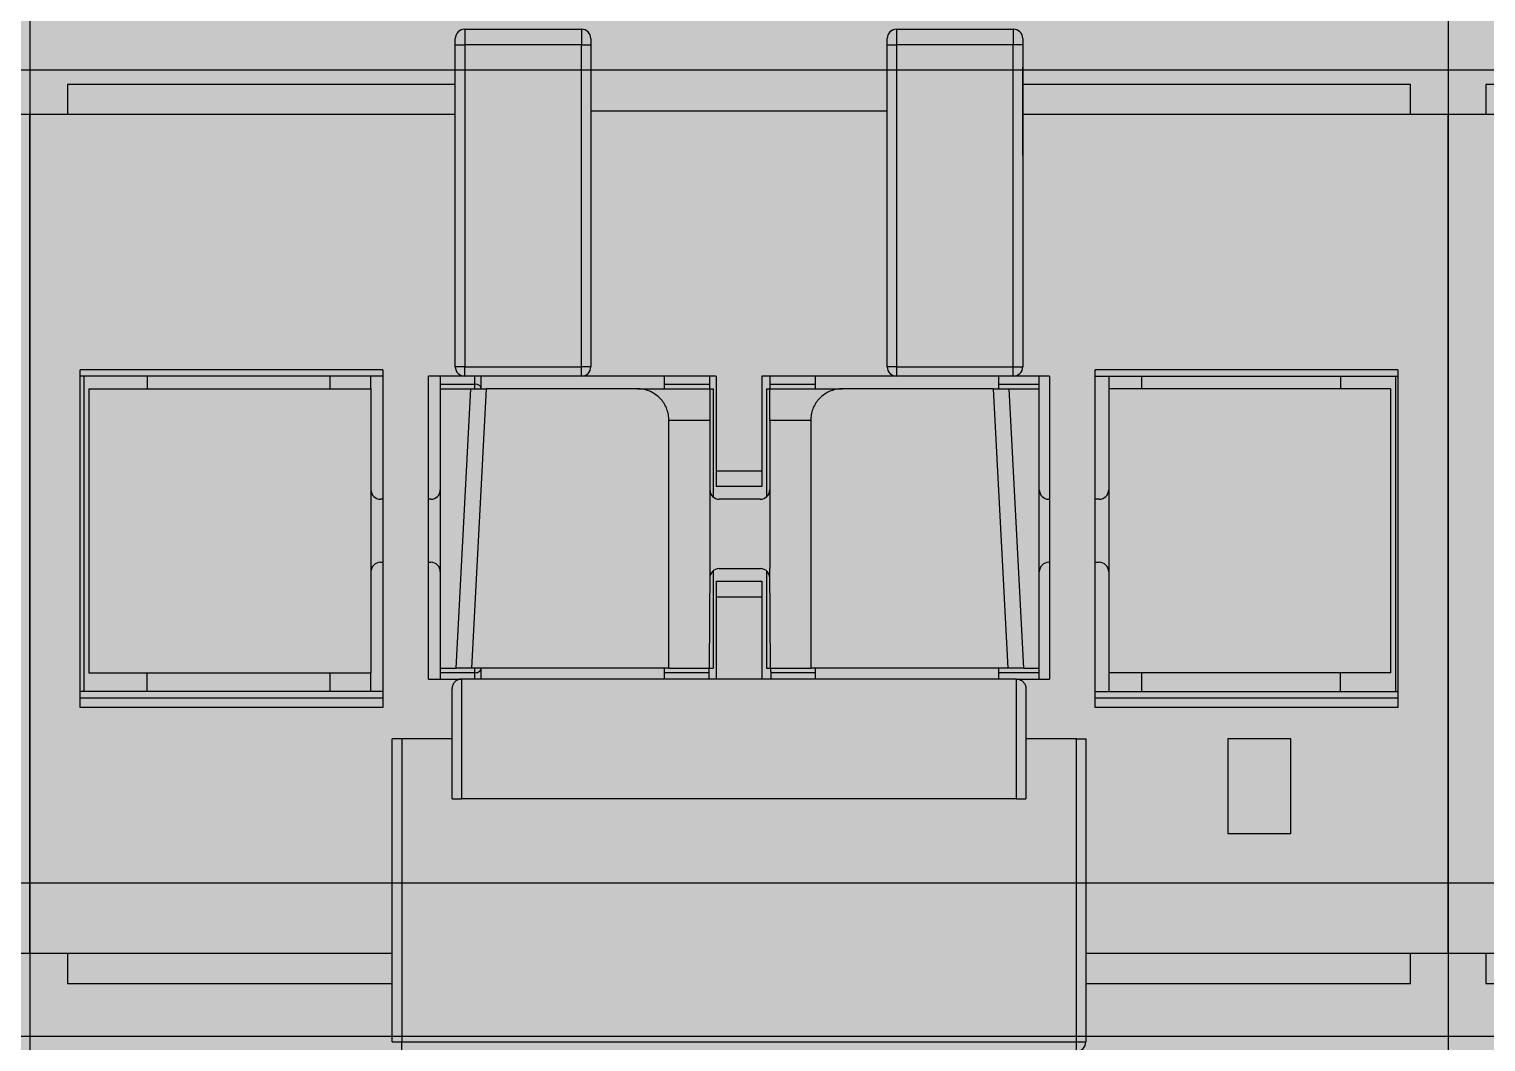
# Model space of a CAD drawing. Extents: x -20 to 2016, y -5898 to 916.
# Drawn here: x 1271.33 to 1317.53, y 622.44 to 654.54 of the extents above; entities that cross this region are included whole.
import ezdxf

# ---------------------------------------------------------------- set-up
doc = ezdxf.new("R2010")
doc.units = 0
doc.layers.add('MAIN-1', color=7, linetype='Continuous')
doc.layers.add('SYMS', color=7, linetype='Continuous')

msp = doc.modelspace()

# ---------------------------------------------------------------- hatches: boundary and pattern name
at = {"layer": 'SYMS', "true_color": 0x636466}
h = msp.add_hatch(color=251, dxfattribs=at)
h.dxf.hatch_style = 1
h.paths.add_polyline_path([(1226.364, 605.106), (1271.342, 605.106), (1271.342, 675.606), (1226.364, 675.606)])
h = msp.add_hatch(color=251, dxfattribs=at)
h.dxf.hatch_style = 1
h.paths.add_polyline_path([(1271.353, 605.106), (1316.331, 605.106), (1316.331, 675.606), (1271.353, 675.606)])
h = msp.add_hatch(color=251, dxfattribs=at)
h.dxf.hatch_style = 1
h.paths.add_polyline_path([(1316.342, 605.106), (1361.32, 605.106), (1361.32, 675.606), (1316.342, 675.606)])

# ---------------------------------------------------------------- linework, layer by layer
at = {"layer": 'MAIN-1'}
for p, q in [((1271.342, 654.936), (1271.342, 651.836)), ((1271.353, 651.836), (1271.353, 654.936)), ((1316.331, 654.936), (1316.331, 651.836)), ((1316.342, 651.836), (1316.342, 654.936)), ((1285.142, 654.536), (1288.842, 654.536)), ((1285.142, 654.536), (1285.142, 654.036)), ((1288.842, 654.536), (1288.842, 654.036)), ((1298.842, 654.536), (1302.542, 654.536)), ((1298.842, 654.536), (1298.842, 654.036)), ((1302.542, 654.536), (1302.542, 654.036)), ((1284.842, 654.036), (1284.842, 654.236)), ((1284.842, 643.836), (1284.842, 654.036)), ((1284.842, 654.036), (1285.142, 654.036)), ((1285.142, 654.036), (1285.142, 643.836)), ((1288.842, 654.036), (1285.142, 654.036)), ((1288.842, 643.836), (1288.842, 654.036)), ((1288.842, 654.036), (1289.142, 654.036)), ((1289.142, 654.236), (1289.142, 654.036)), ((1289.142, 654.036), (1289.142, 643.836)), ((1298.542, 654.036), (1298.542, 654.236)), ((1298.542, 643.836), (1298.542, 654.036)), ((1298.542, 654.036), (1298.842, 654.036)), ((1302.542, 654.036), (1298.842, 654.036)), ((1298.842, 654.036), (1298.842, 643.836)), ((1302.542, 643.836), (1302.542, 654.036)), ((1302.842, 654.036), (1302.542, 654.036)), ((1302.842, 654.236), (1302.842, 654.036)), ((1302.842, 654.036), (1302.842, 643.836)), ((1302.842, 650.536), (1302.842, 653.336)), ((1272.542, 652.786), (1272.542, 651.836)), ((1284.842, 652.786), (1272.542, 652.786)), ((1315.142, 652.786), (1302.842, 652.786)), ((1315.142, 651.836), (1315.142, 652.786)), ((1317.531, 652.786), (1317.531, 651.836)), ((1329.831, 652.786), (1317.531, 652.786)), ((1271.353, 651.836), (1257.853, 651.836)), ((1271.342, 625.236), (1271.342, 651.836)), ((1284.842, 651.836), (1271.342, 651.836)), ((1271.353, 625.236), (1271.353, 651.836)), ((1298.542, 651.936), (1289.142, 651.936)), ((1316.342, 651.836), (1302.842, 651.836)), ((1316.331, 625.236), (1316.331, 651.836)), ((1329.831, 651.836), (1316.331, 651.836)), ((1316.342, 625.236), (1316.342, 651.836)), ((1272.942, 633.036), (1272.942, 643.736)), ((1282.542, 643.736), (1272.942, 643.736)), ((1282.542, 643.736), (1282.542, 633.036)), ((1285.142, 643.836), (1284.842, 643.836)), ((1285.142, 643.836), (1288.842, 643.836)), ((1285.142, 643.536), (1285.142, 643.836)), ((1288.842, 643.536), (1288.842, 643.836)), ((1289.142, 643.836), (1288.842, 643.836)), ((1298.842, 643.836), (1298.542, 643.836)), ((1298.842, 643.836), (1302.542, 643.836)), ((1298.842, 643.836), (1298.842, 643.536)), ((1302.542, 643.836), (1302.842, 643.836)), ((1302.542, 643.536), (1302.542, 643.836)), ((1305.142, 633.036), (1305.142, 643.736)), ((1314.742, 643.736), (1305.142, 643.736)), ((1314.742, 643.736), (1314.742, 633.036)), ((1282.542, 643.536), (1272.942, 643.536)), ((1273.067, 633.536), (1273.067, 643.536)), ((1275.067, 643.536), (1275.067, 643.136)), ((1280.867, 643.536), (1280.867, 643.136)), ((1282.167, 643.136), (1282.167, 643.536)), ((1283.992, 633.936), (1283.992, 643.536)), ((1285.142, 643.536), (1283.992, 643.536)), ((1284.367, 643.536), (1284.367, 643.283)), ((1284.367, 643.283), (1284.367, 643.136)), ((1284.367, 643.283), (1285.467, 643.283)), ((1288.842, 643.536), (1285.142, 643.536)), ((1285.467, 643.283), (1285.467, 643.536)), ((1285.467, 643.136), (1285.467, 643.283)), ((1285.667, 643.141), (1285.667, 643.536)), ((1293.117, 643.536), (1288.842, 643.536)), ((1291.467, 643.536), (1291.467, 643.283)), ((1291.467, 643.283), (1291.467, 643.136)), ((1291.467, 643.283), (1292.917, 643.283)), ((1292.917, 643.283), (1292.917, 643.536)), ((1292.917, 643.136), (1292.917, 643.283)), ((1293.117, 643.536), (1293.117, 640.536)), ((1294.567, 643.536), (1294.567, 640.536)), ((1298.842, 643.536), (1294.567, 643.536)), ((1294.817, 643.536), (1294.817, 643.283)), ((1294.817, 643.283), (1294.817, 643.136)), ((1294.817, 643.283), (1296.267, 643.283)), ((1296.267, 643.283), (1296.267, 643.536)), ((1296.267, 643.136), (1296.267, 643.283)), ((1302.542, 643.536), (1298.842, 643.536)), ((1302.067, 643.536), (1302.067, 643.283)), ((1302.067, 643.283), (1302.067, 643.136)), ((1302.067, 643.283), (1303.367, 643.283)), ((1303.692, 643.536), (1302.542, 643.536)), ((1303.367, 643.283), (1303.367, 643.536)), ((1303.367, 643.136), (1303.367, 643.283)), ((1303.692, 643.536), (1303.692, 633.936)), ((1305.142, 643.536), (1314.742, 643.536)), ((1305.567, 643.536), (1305.567, 643.136)), ((1306.617, 643.136), (1306.617, 643.536)), ((1312.917, 643.536), (1312.917, 643.136)), ((1314.667, 643.536), (1314.667, 633.536)), ((1273.217, 643.136), (1282.167, 643.136)), ((1273.217, 643.136), (1273.217, 634.136)), ((1282.167, 643.136), (1282.167, 634.136)), ((1284.367, 643.136), (1284.367, 634.286)), ((1284.367, 643.136), (1285.331, 643.136)), ((1284.867, 634.286), (1285.331, 643.136)), ((1285.331, 643.136), (1285.331, 643.136)), ((1285.331, 643.136), (1285.333, 643.136)), ((1285.333, 643.136), (1285.336, 643.136)), ((1285.336, 643.136), (1285.339, 643.136)), ((1285.339, 643.136), (1285.344, 643.136)), ((1285.344, 643.136), (1285.35, 643.136)), ((1285.35, 643.136), (1285.357, 643.136)), ((1285.357, 643.136), (1285.365, 643.136)), ((1285.365, 643.136), (1285.373, 643.136)), ((1285.366, 634.286), (1285.83, 643.136)), ((1285.373, 643.136), (1285.383, 643.136)), ((1285.383, 643.136), (1285.394, 643.136)), ((1285.394, 643.136), (1285.406, 643.136)), ((1285.406, 643.136), (1285.418, 643.136)), ((1285.418, 643.136), (1285.432, 643.136)), ((1285.432, 643.136), (1285.446, 643.136)), ((1285.446, 643.136), (1285.461, 643.136)), ((1285.461, 643.136), (1285.477, 643.136)), ((1285.477, 643.136), (1285.494, 643.136)), ((1285.494, 643.136), (1285.511, 643.136)), ((1285.511, 643.136), (1285.529, 643.136)), ((1285.529, 643.136), (1285.548, 643.136)), ((1285.548, 643.136), (1285.567, 643.136)), ((1285.567, 643.136), (1285.587, 643.136)), ((1285.587, 643.136), (1285.608, 643.136)), ((1285.608, 643.136), (1285.629, 643.136)), ((1285.629, 643.136), (1285.65, 643.136)), ((1285.65, 643.136), (1285.671, 643.136)), ((1285.667, 643.136), (1285.667, 643.141)), ((1285.671, 643.136), (1285.693, 643.136)), ((1285.693, 643.136), (1285.715, 643.136)), ((1285.715, 643.136), (1285.738, 643.136)), ((1285.738, 643.136), (1285.76, 643.136)), ((1285.76, 643.136), (1285.783, 643.136)), ((1285.783, 643.136), (1285.806, 643.136)), ((1285.806, 643.136), (1285.83, 643.136)), ((1285.83, 643.136), (1285.83, 643.136)), ((1285.83, 643.136), (1285.83, 643.136)), ((1285.83, 643.136), (1285.83, 643.136)), ((1285.83, 643.136), (1285.83, 643.136)), ((1285.83, 643.136), (1285.83, 643.136)), ((1285.83, 643.136), (1285.83, 643.136)), ((1285.83, 643.136), (1285.83, 643.136)), ((1285.83, 643.136), (1285.83, 643.136)), ((1285.83, 643.136), (1285.83, 643.136)), ((1285.83, 643.136), (1285.83, 643.136)), ((1285.83, 643.136), (1285.83, 643.136)), ((1285.83, 643.136), (1285.83, 643.136)), ((1285.83, 643.136), (1285.83, 643.136)), ((1285.83, 643.136), (1285.83, 643.136)), ((1285.83, 643.136), (1285.83, 643.136)), ((1285.83, 643.136), (1285.83, 643.136)), ((1285.83, 643.136), (1285.83, 643.136)), ((1285.83, 643.136), (1285.83, 643.136)), ((1285.83, 643.136), (1285.83, 643.136)), ((1285.83, 643.136), (1285.83, 643.136)), ((1285.83, 643.136), (1285.83, 643.136)), ((1285.83, 643.136), (1285.83, 643.136)), ((1285.83, 643.136), (1285.83, 643.136)), ((1285.83, 643.136), (1285.83, 643.136)), ((1285.83, 643.136), (1285.83, 643.136)), ((1285.83, 643.136), (1285.83, 643.136)), ((1285.83, 643.136), (1285.83, 643.136)), ((1285.83, 643.136), (1285.83, 643.136)), ((1285.83, 643.136), (1285.83, 643.136)), ((1285.83, 643.136), (1285.83, 643.136)), ((1285.83, 643.136), (1285.83, 643.136)), ((1285.83, 643.136), (1285.83, 643.136)), ((1285.83, 643.136), (1285.83, 643.136)), ((1285.83, 643.136), (1285.83, 643.136)), ((1290.617, 643.136), (1285.83, 643.136)), ((1290.663, 643.135), (1290.617, 643.136)), ((1290.618, 643.136), (1292.917, 643.136)), ((1290.708, 643.132), (1290.663, 643.135)), ((1290.752, 643.127), (1290.708, 643.132)), ((1290.796, 643.12), (1290.752, 643.127)), ((1290.84, 643.111), (1290.796, 643.12)), ((1290.883, 643.1), (1290.84, 643.111)), ((1290.926, 643.087), (1290.883, 643.1)), ((1290.968, 643.072), (1290.926, 643.087)), ((1291.01, 643.056), (1290.968, 643.072)), ((1291.051, 643.037), (1291.01, 643.056)), ((1291.091, 643.017), (1291.051, 643.037)), ((1291.13, 642.995), (1291.091, 643.017)), ((1291.168, 642.971), (1291.13, 642.995)), ((1291.205, 642.945), (1291.168, 642.971)), ((1291.241, 642.918), (1291.205, 642.945)), ((1291.275, 642.889), (1291.241, 642.918)), ((1291.308, 642.859), (1291.275, 642.889)), ((1291.34, 642.827), (1291.308, 642.859)), ((1291.37, 642.794), (1291.34, 642.827)), ((1291.399, 642.76), (1291.37, 642.794)), ((1291.426, 642.724), (1291.399, 642.76)), ((1291.452, 642.687), (1291.426, 642.724)), ((1292.917, 643.136), (1292.917, 642.136)), ((1292.917, 643.136), (1293.017, 643.136)), ((1293.017, 643.136), (1293.017, 639.712)), ((1294.717, 643.136), (1294.717, 639.712)), ((1294.717, 643.136), (1294.817, 643.136)), ((1294.817, 642.136), (1294.817, 643.136)), ((1294.817, 643.136), (1297.116, 643.136)), ((1296.308, 642.724), (1296.282, 642.687)), ((1296.335, 642.76), (1296.308, 642.724)), ((1296.364, 642.794), (1296.335, 642.76)), ((1296.394, 642.827), (1296.364, 642.794)), ((1296.426, 642.859), (1296.394, 642.827)), ((1296.459, 642.889), (1296.426, 642.859)), ((1296.494, 642.918), (1296.459, 642.889)), ((1296.529, 642.945), (1296.494, 642.918)), ((1296.566, 642.971), (1296.529, 642.945)), ((1296.604, 642.995), (1296.566, 642.971)), ((1296.643, 643.017), (1296.604, 642.995)), ((1296.683, 643.037), (1296.643, 643.017)), ((1296.724, 643.056), (1296.683, 643.037)), ((1296.766, 643.072), (1296.724, 643.056)), ((1296.808, 643.087), (1296.766, 643.072)), ((1296.851, 643.1), (1296.808, 643.087)), ((1296.894, 643.111), (1296.851, 643.1)), ((1296.938, 643.12), (1296.894, 643.111)), ((1296.982, 643.127), (1296.938, 643.12)), ((1297.026, 643.132), (1296.982, 643.127)), ((1297.071, 643.135), (1297.026, 643.132)), ((1297.117, 643.136), (1297.071, 643.135)), ((1301.904, 643.136), (1297.117, 643.136)), ((1301.904, 643.136), (1301.904, 643.136)), ((1301.904, 643.136), (1301.904, 643.136)), ((1301.904, 643.136), (1301.904, 643.136)), ((1301.904, 643.136), (1301.904, 643.136)), ((1301.904, 643.136), (1301.904, 643.136)), ((1301.904, 643.136), (1301.904, 643.136)), ((1301.904, 643.136), (1302.368, 634.286)), ((1301.904, 643.136), (1301.928, 643.136)), ((1301.928, 643.136), (1301.951, 643.136)), ((1301.951, 643.136), (1301.974, 643.136)), ((1301.974, 643.136), (1301.996, 643.136)), ((1301.996, 643.136), (1302.019, 643.136)), ((1302.019, 643.136), (1302.041, 643.136)), ((1302.041, 643.136), (1302.063, 643.136)), ((1302.063, 643.136), (1302.084, 643.136)), ((1302.084, 643.136), (1302.106, 643.136)), ((1302.106, 643.136), (1302.126, 643.136)), ((1302.126, 643.136), (1302.147, 643.136)), ((1302.147, 643.136), (1302.167, 643.136)), ((1302.167, 643.136), (1302.186, 643.136)), ((1302.186, 643.136), (1302.205, 643.136)), ((1302.205, 643.136), (1302.223, 643.136)), ((1302.223, 643.136), (1302.24, 643.136)), ((1302.24, 643.136), (1302.257, 643.136)), ((1302.257, 643.136), (1302.273, 643.136)), ((1302.273, 643.136), (1302.288, 643.136)), ((1302.288, 643.136), (1302.302, 643.136)), ((1302.302, 643.136), (1302.316, 643.136)), ((1302.316, 643.136), (1302.328, 643.136)), ((1302.328, 643.136), (1302.34, 643.136)), ((1302.34, 643.136), (1302.351, 643.136)), ((1302.351, 643.136), (1302.361, 643.136)), ((1302.361, 643.136), (1302.369, 643.136)), ((1302.369, 643.136), (1302.377, 643.136)), ((1302.377, 643.136), (1302.384, 643.136)), ((1302.384, 643.136), (1302.39, 643.136)), ((1302.39, 643.136), (1302.395, 643.136)), ((1302.395, 643.136), (1302.398, 643.136)), ((1302.398, 643.136), (1302.401, 643.136)), ((1302.401, 643.136), (1302.403, 643.136)), ((1302.403, 643.136), (1302.403, 643.136)), ((1302.403, 643.136), (1303.367, 643.136)), ((1302.403, 643.136), (1302.867, 634.286)), ((1303.367, 634.286), (1303.367, 643.136)), ((1305.567, 643.136), (1305.567, 634.136)), ((1314.517, 643.136), (1305.567, 643.136)), ((1314.517, 634.136), (1314.517, 643.136)), ((1291.475, 642.649), (1291.452, 642.687)), ((1291.498, 642.61), (1291.475, 642.649)), ((1291.518, 642.57), (1291.498, 642.61)), ((1291.537, 642.529), (1291.518, 642.57)), ((1291.553, 642.487), (1291.537, 642.529)), ((1291.568, 642.445), (1291.553, 642.487)), ((1291.581, 642.402), (1291.568, 642.445)), ((1291.592, 642.359), (1291.581, 642.402)), ((1291.601, 642.315), (1291.592, 642.359)), ((1291.608, 642.271), (1291.601, 642.315)), ((1291.613, 642.227), (1291.608, 642.271)), ((1296.126, 642.271), (1296.121, 642.227)), ((1296.133, 642.315), (1296.126, 642.271)), ((1296.142, 642.359), (1296.133, 642.315)), ((1296.153, 642.402), (1296.142, 642.359)), ((1296.166, 642.445), (1296.153, 642.402)), ((1296.181, 642.487), (1296.166, 642.445)), ((1296.198, 642.529), (1296.181, 642.487)), ((1296.216, 642.57), (1296.198, 642.529)), ((1296.236, 642.61), (1296.216, 642.57)), ((1296.259, 642.649), (1296.236, 642.61)), ((1296.282, 642.687), (1296.259, 642.649)), ((1291.616, 642.181), (1291.613, 642.227)), ((1291.617, 642.136), (1291.616, 642.181)), ((1291.617, 634.286), (1291.617, 642.136)), ((1292.917, 642.136), (1291.617, 642.136)), ((1292.917, 642.136), (1292.917, 637.436)), ((1294.817, 642.136), (1294.817, 637.436)), ((1296.117, 642.136), (1294.817, 642.136)), ((1296.118, 642.181), (1296.117, 642.136)), ((1296.117, 642.136), (1296.117, 634.286)), ((1296.121, 642.227), (1296.118, 642.181)), ((1293.117, 640.536), (1294.567, 640.536)), ((1293.117, 640.536), (1293.117, 640.036)), ((1294.567, 640.536), (1294.567, 640.036)), ((1294.567, 640.036), (1293.117, 640.036)), ((1282.542, 639.636), (1282.467, 639.636)), ((1284.067, 639.636), (1283.992, 639.636)), ((1294.517, 639.636), (1293.217, 639.636)), ((1303.692, 639.636), (1303.667, 639.636)), ((1305.267, 639.636), (1305.142, 639.636)), ((1282.467, 637.636), (1282.542, 637.636)), ((1283.992, 637.636), (1284.067, 637.636)), ((1292.917, 637.436), (1292.89, 634.286)), ((1293.017, 637.362), (1293.017, 634.286)), ((1293.214, 637.436), (1294.52, 637.436)), ((1294.717, 637.362), (1294.717, 634.286)), ((1294.845, 634.286), (1294.817, 637.436)), ((1303.667, 637.636), (1303.692, 637.636)), ((1305.142, 637.636), (1305.267, 637.636)), ((1293.117, 637.036), (1293.117, 636.536)), ((1293.117, 637.036), (1294.567, 637.036)), ((1294.567, 637.036), (1294.567, 636.536)), ((1293.117, 636.536), (1293.117, 633.936)), ((1294.567, 636.536), (1293.117, 636.536)), ((1294.567, 636.536), (1294.567, 633.936)), ((1273.217, 634.136), (1282.167, 634.136)), ((1275.067, 633.536), (1275.067, 634.136)), ((1280.867, 634.136), (1280.867, 633.536)), ((1282.167, 633.536), (1282.167, 634.136)), ((1284.367, 634.286), (1284.367, 634.136)), ((1284.367, 634.286), (1284.867, 634.286)), ((1284.367, 634.136), (1284.367, 633.936)), ((1285.467, 634.136), (1284.367, 634.136)), ((1284.868, 634.286), (1284.867, 634.286)), ((1284.869, 634.286), (1284.868, 634.286)), ((1284.872, 634.286), (1284.869, 634.286)), ((1284.876, 634.286), (1284.872, 634.286)), ((1284.88, 634.286), (1284.876, 634.286)), ((1284.886, 634.286), (1284.88, 634.286)), ((1284.893, 634.286), (1284.886, 634.286)), ((1284.901, 634.286), (1284.893, 634.286)), ((1284.91, 634.286), (1284.901, 634.286)), ((1284.919, 634.286), (1284.91, 634.286)), ((1284.93, 634.286), (1284.919, 634.286)), ((1284.942, 634.286), (1284.93, 634.286)), ((1284.954, 634.286), (1284.942, 634.286)), ((1284.968, 634.286), (1284.954, 634.286)), ((1284.982, 634.286), (1284.968, 634.286)), ((1284.997, 634.286), (1284.982, 634.286)), ((1285.013, 634.286), (1284.997, 634.286)), ((1285.03, 634.286), (1285.013, 634.286)), ((1285.047, 634.286), (1285.03, 634.286)), ((1285.065, 634.286), (1285.047, 634.286)), ((1285.084, 634.286), (1285.065, 634.286)), ((1285.103, 634.286), (1285.084, 634.286)), ((1285.123, 634.286), (1285.103, 634.286)), ((1285.144, 634.286), (1285.123, 634.286)), ((1285.165, 634.286), (1285.144, 634.286)), ((1285.186, 634.286), (1285.165, 634.286)), ((1285.208, 634.286), (1285.186, 634.286)), ((1285.229, 634.286), (1285.208, 634.286)), ((1285.251, 634.286), (1285.229, 634.286)), ((1285.274, 634.286), (1285.251, 634.286)), ((1285.296, 634.286), (1285.274, 634.286)), ((1285.319, 634.286), (1285.296, 634.286)), ((1285.343, 634.286), (1285.319, 634.286)), ((1285.366, 634.286), (1285.343, 634.286)), ((1285.366, 634.286), (1285.366, 634.286)), ((1285.366, 634.286), (1285.366, 634.286)), ((1285.366, 634.286), (1285.366, 634.286)), ((1285.366, 634.286), (1285.366, 634.286)), ((1285.366, 634.286), (1285.366, 634.286)), ((1285.366, 634.286), (1285.366, 634.286)), ((1291.617, 634.286), (1285.366, 634.286)), ((1285.467, 634.136), (1285.467, 634.286)), ((1285.467, 633.936), (1285.467, 634.136)), ((1285.667, 634.277), (1285.667, 634.286)), ((1285.667, 633.936), (1285.667, 634.277)), ((1291.467, 634.286), (1291.467, 634.136)), ((1291.467, 634.136), (1291.467, 633.936)), ((1292.888, 634.136), (1291.467, 634.136)), ((1291.617, 634.286), (1292.89, 634.286)), ((1292.888, 634.136), (1292.886, 633.936)), ((1292.889, 634.18), (1292.888, 634.166)), ((1292.888, 634.166), (1292.888, 634.151)), ((1292.888, 634.151), (1292.888, 634.136)), ((1292.89, 634.282), (1292.889, 634.279)), ((1292.889, 634.279), (1292.889, 634.276)), ((1292.889, 634.276), (1292.889, 634.271)), ((1292.889, 634.271), (1292.889, 634.266)), ((1292.889, 634.266), (1292.889, 634.259)), ((1292.889, 634.259), (1292.889, 634.252)), ((1292.889, 634.252), (1292.889, 634.245)), ((1292.889, 634.245), (1292.889, 634.236)), ((1292.889, 634.236), (1292.889, 634.226)), ((1292.889, 634.226), (1292.889, 634.216)), ((1292.889, 634.216), (1292.889, 634.205)), ((1292.889, 634.205), (1292.889, 634.193)), ((1292.889, 634.193), (1292.889, 634.18)), ((1292.89, 634.286), (1293.017, 634.286)), ((1292.89, 634.286), (1292.89, 634.286)), ((1292.89, 634.286), (1292.89, 634.284)), ((1292.89, 634.284), (1292.89, 634.282)), ((1294.717, 634.286), (1294.845, 634.286)), ((1294.845, 634.286), (1296.117, 634.286)), ((1294.845, 634.286), (1294.845, 634.286)), ((1294.845, 634.286), (1294.845, 634.284)), ((1294.845, 634.284), (1294.845, 634.282)), ((1294.845, 634.282), (1294.845, 634.279)), ((1294.845, 634.279), (1294.845, 634.276)), ((1294.845, 634.276), (1294.845, 634.271)), ((1294.845, 634.271), (1294.845, 634.266)), ((1294.845, 634.266), (1294.845, 634.259)), ((1294.845, 634.259), (1294.845, 634.252)), ((1294.845, 634.252), (1294.845, 634.245)), ((1294.845, 634.245), (1294.845, 634.236)), ((1294.845, 634.236), (1294.845, 634.226)), ((1294.845, 634.226), (1294.845, 634.216)), ((1294.845, 634.216), (1294.845, 634.205)), ((1294.845, 634.205), (1294.845, 634.193)), ((1294.845, 634.193), (1294.845, 634.18)), ((1294.845, 634.18), (1294.846, 634.166)), ((1294.846, 634.166), (1294.846, 634.151)), ((1294.846, 634.151), (1294.846, 634.136)), ((1296.267, 634.136), (1294.846, 634.136)), ((1294.846, 634.136), (1294.848, 633.936)), ((1302.368, 634.286), (1296.117, 634.286)), ((1296.267, 634.136), (1296.267, 634.286)), ((1296.267, 633.936), (1296.267, 634.136)), ((1302.067, 634.286), (1302.067, 634.136)), ((1302.067, 634.136), (1302.067, 633.936)), ((1303.367, 634.136), (1302.067, 634.136)), ((1302.368, 634.286), (1302.368, 634.286)), ((1302.368, 634.286), (1302.368, 634.286)), ((1302.368, 634.286), (1302.368, 634.286)), ((1302.368, 634.286), (1302.368, 634.286)), ((1302.368, 634.286), (1302.368, 634.286)), ((1302.368, 634.286), (1302.368, 634.286)), ((1302.391, 634.286), (1302.368, 634.286)), ((1302.415, 634.286), (1302.391, 634.286)), ((1302.438, 634.286), (1302.415, 634.286)), ((1302.46, 634.286), (1302.438, 634.286)), ((1302.483, 634.286), (1302.46, 634.286)), ((1302.505, 634.286), (1302.483, 634.286)), ((1302.527, 634.286), (1302.505, 634.286)), ((1302.548, 634.286), (1302.527, 634.286)), ((1302.569, 634.286), (1302.548, 634.286)), ((1302.59, 634.286), (1302.569, 634.286)), ((1302.611, 634.286), (1302.59, 634.286)), ((1302.631, 634.286), (1302.611, 634.286)), ((1302.65, 634.286), (1302.631, 634.286)), ((1302.669, 634.286), (1302.65, 634.286)), ((1302.687, 634.286), (1302.669, 634.286)), ((1302.704, 634.286), (1302.687, 634.286)), ((1302.721, 634.286), (1302.704, 634.286)), ((1302.737, 634.286), (1302.721, 634.286)), ((1302.752, 634.286), (1302.737, 634.286)), ((1302.766, 634.286), (1302.752, 634.286)), ((1302.78, 634.286), (1302.766, 634.286)), ((1302.792, 634.286), (1302.78, 634.286)), ((1302.804, 634.286), (1302.792, 634.286)), ((1302.815, 634.286), (1302.804, 634.286)), ((1302.824, 634.286), (1302.815, 634.286)), ((1302.833, 634.286), (1302.824, 634.286)), ((1302.841, 634.286), (1302.833, 634.286)), ((1302.848, 634.286), (1302.841, 634.286)), ((1302.854, 634.286), (1302.848, 634.286)), ((1302.859, 634.286), (1302.854, 634.286)), ((1302.862, 634.286), (1302.859, 634.286)), ((1302.865, 634.286), (1302.862, 634.286)), ((1302.866, 634.286), (1302.865, 634.286)), ((1302.867, 634.286), (1302.866, 634.286)), ((1302.867, 634.286), (1303.367, 634.286)), ((1303.367, 634.136), (1303.367, 634.286)), ((1303.367, 633.936), (1303.367, 634.136)), ((1305.567, 634.136), (1305.567, 633.536)), ((1314.517, 634.136), (1305.567, 634.136)), ((1306.617, 633.536), (1306.617, 634.136)), ((1312.917, 633.536), (1312.917, 634.136)), ((1282.542, 633.536), (1272.942, 633.536)), ((1283.992, 633.936), (1285.042, 633.936)), ((1284.743, 633.657), (1284.742, 633.636)), ((1284.742, 630.136), (1284.742, 633.636)), ((1284.745, 633.677), (1284.743, 633.657)), ((1284.748, 633.696), (1284.745, 633.677)), ((1284.753, 633.714), (1284.748, 633.696)), ((1284.758, 633.732), (1284.753, 633.714)), ((1284.764, 633.748), (1284.758, 633.732)), ((1284.77, 633.763), (1284.764, 633.748)), ((1284.777, 633.778), (1284.77, 633.763)), ((1284.785, 633.792), (1284.777, 633.778)), ((1284.794, 633.805), (1284.785, 633.792)), ((1284.803, 633.818), (1284.794, 633.805)), ((1284.814, 633.83), (1284.803, 633.818)), ((1284.825, 633.843), (1284.814, 633.83)), ((1284.837, 633.855), (1284.825, 633.843)), ((1284.85, 633.866), (1284.837, 633.855)), ((1284.863, 633.877), (1284.85, 633.866)), ((1284.878, 633.887), (1284.863, 633.877)), ((1284.893, 633.896), (1284.878, 633.887)), ((1284.909, 633.905), (1284.893, 633.896)), ((1284.925, 633.912), (1284.909, 633.905)), ((1284.942, 633.919), (1284.925, 633.912)), ((1284.959, 633.924), (1284.942, 633.919)), ((1284.975, 633.929), (1284.959, 633.924)), ((1284.992, 633.932), (1284.975, 633.929)), ((1285.009, 633.934), (1284.992, 633.932)), ((1285.025, 633.936), (1285.009, 633.934)), ((1285.042, 633.936), (1285.025, 633.936)), ((1302.642, 633.936), (1285.042, 633.936)), ((1285.042, 633.936), (1285.042, 630.136)), ((1302.642, 633.936), (1303.692, 633.936)), ((1302.642, 633.936), (1302.659, 633.936)), ((1302.642, 630.136), (1302.642, 633.936)), ((1302.659, 633.936), (1302.675, 633.934)), ((1302.675, 633.934), (1302.692, 633.932)), ((1302.692, 633.932), (1302.709, 633.929)), ((1302.709, 633.929), (1302.726, 633.924)), ((1302.726, 633.924), (1302.742, 633.919)), ((1302.742, 633.919), (1302.759, 633.912)), ((1302.759, 633.912), (1302.775, 633.905)), ((1302.775, 633.905), (1302.791, 633.896)), ((1302.791, 633.896), (1302.806, 633.887)), ((1302.806, 633.887), (1302.821, 633.877)), ((1302.821, 633.877), (1302.834, 633.866)), ((1302.834, 633.866), (1302.847, 633.855)), ((1302.847, 633.855), (1302.859, 633.843)), ((1302.859, 633.843), (1302.87, 633.83)), ((1302.87, 633.83), (1302.881, 633.818)), ((1302.881, 633.818), (1302.89, 633.805)), ((1302.89, 633.805), (1302.899, 633.792)), ((1302.899, 633.792), (1302.907, 633.778)), ((1302.907, 633.778), (1302.914, 633.763)), ((1302.914, 633.763), (1302.92, 633.748)), ((1302.92, 633.748), (1302.926, 633.732)), ((1302.926, 633.732), (1302.931, 633.714)), ((1302.931, 633.714), (1302.936, 633.696)), ((1302.936, 633.696), (1302.939, 633.677)), ((1302.939, 633.677), (1302.941, 633.657)), ((1302.941, 633.657), (1302.942, 633.636)), ((1302.942, 633.636), (1302.942, 630.136)), ((1305.142, 633.536), (1314.742, 633.536)), ((1272.942, 633.336), (1282.542, 633.336)), ((1282.542, 633.036), (1272.942, 633.036)), ((1305.142, 633.336), (1314.742, 633.336)), ((1314.742, 633.036), (1305.142, 633.036)), ((1283.142, 632.036), (1282.842, 632.036)), ((1282.842, 622.436), (1282.842, 632.036)), ((1284.742, 632.036), (1283.142, 632.036)), ((1283.142, 632.036), (1283.142, 622.436)), ((1304.542, 632.036), (1302.942, 632.036)), ((1304.542, 622.436), (1304.542, 632.036)), ((1304.542, 632.036), (1304.842, 632.036)), ((1304.842, 632.036), (1304.842, 622.436)), ((1309.342, 632.036), (1309.342, 629.036)), ((1311.342, 632.036), (1309.342, 632.036)), ((1311.342, 629.036), (1311.342, 632.036)), ((1284.742, 630.136), (1285.042, 630.136)), ((1302.642, 630.136), (1285.042, 630.136)), ((1302.642, 630.136), (1302.942, 630.136)), ((1309.342, 629.036), (1311.342, 629.036)), ((1271.353, 625.236), (1259.853, 625.236)), ((1271.342, 625.236), (1271.342, 622.136)), ((1282.842, 625.236), (1271.342, 625.236)), ((1271.353, 622.136), (1271.353, 625.236)), ((1272.542, 625.236), (1272.542, 624.286)), ((1316.342, 625.236), (1304.842, 625.236)), ((1315.142, 624.286), (1315.142, 625.236)), ((1316.331, 625.236), (1316.331, 622.136)), ((1327.831, 625.236), (1316.331, 625.236)), ((1316.342, 622.136), (1316.342, 625.236)), ((1317.531, 625.236), (1317.531, 624.286)), ((1272.542, 624.286), (1282.842, 624.286)), ((1304.842, 624.286), (1315.142, 624.286)), ((1317.531, 624.286), (1327.831, 624.286)), ((1282.842, 622.436), (1283.142, 622.436)), ((1283.142, 622.436), (1304.542, 622.436)), ((1283.142, 622.136), (1283.142, 622.436)), ((1304.542, 622.136), (1304.542, 622.436)), ((1304.542, 622.436), (1304.842, 622.436))]:
    msp.add_line(p, q, dxfattribs=at)
for centre, start, end in [((1285.142, 654.236), 90, 180.0008), ((1288.842, 654.236), 359.9994, 90), ((1298.842, 654.236), 90, 180.0006), ((1302.542, 654.236), 0, 90), ((1285.142, 643.836), 180, 270), ((1288.842, 643.836), 270, 0), ((1298.842, 643.836), 180, 270), ((1302.542, 643.836), 270, 0), ((1282.467, 639.936), 180, 270), ((1284.067, 639.936), 270, 0), ((1293.217, 639.936), 180, 270), ((1294.517, 639.936), 270, 0), ((1303.667, 639.936), 180, 270), ((1305.267, 639.936), 270, 0), ((1282.467, 637.336), 90, 180), ((1284.067, 637.336), 0, 90), ((1293.214, 637.136), 90, 179.5), ((1294.52, 637.136), 0.3789, 90), ((1303.667, 637.336), 90, 180), ((1305.267, 637.336), 0, 90), ((1304.542, 622.436), 270, 0)]:
    msp.add_arc(centre, 0.3, start, end, dxfattribs=at)
for centre, major_axis, start_param, end_param in [((1285.467, 643.141), (0.2, 0), 0, 1.570796), ((1285.467, 634.277), (-0.2, 0), 1.570796, 3.141603)]:
    msp.add_ellipse(centre, major_axis=major_axis, ratio=0.707107, start_param=start_param, end_param=end_param, dxfattribs=at)
at = {"layer": 'SYMS'}
msp.add_line((1221.214, 622.619), (1466.098, 622.619), dxfattribs=at)
for points in [[(1226.364, 675.606), (1271.342, 675.606), (1271.342, 605.106), (1226.364, 605.106)], [(1271.353, 675.606), (1316.331, 675.606), (1316.331, 605.106), (1271.353, 605.106)], [(1316.342, 675.606), (1361.32, 675.606), (1361.32, 605.106), (1316.342, 605.106)], [(1221.214, 653.242), (1466.098, 653.242), (1466.098, 627.47), (1221.214, 627.47)]]:
    msp.add_lwpolyline(points, close=True, dxfattribs=at)

doc.saveas('drawing.dxf')
